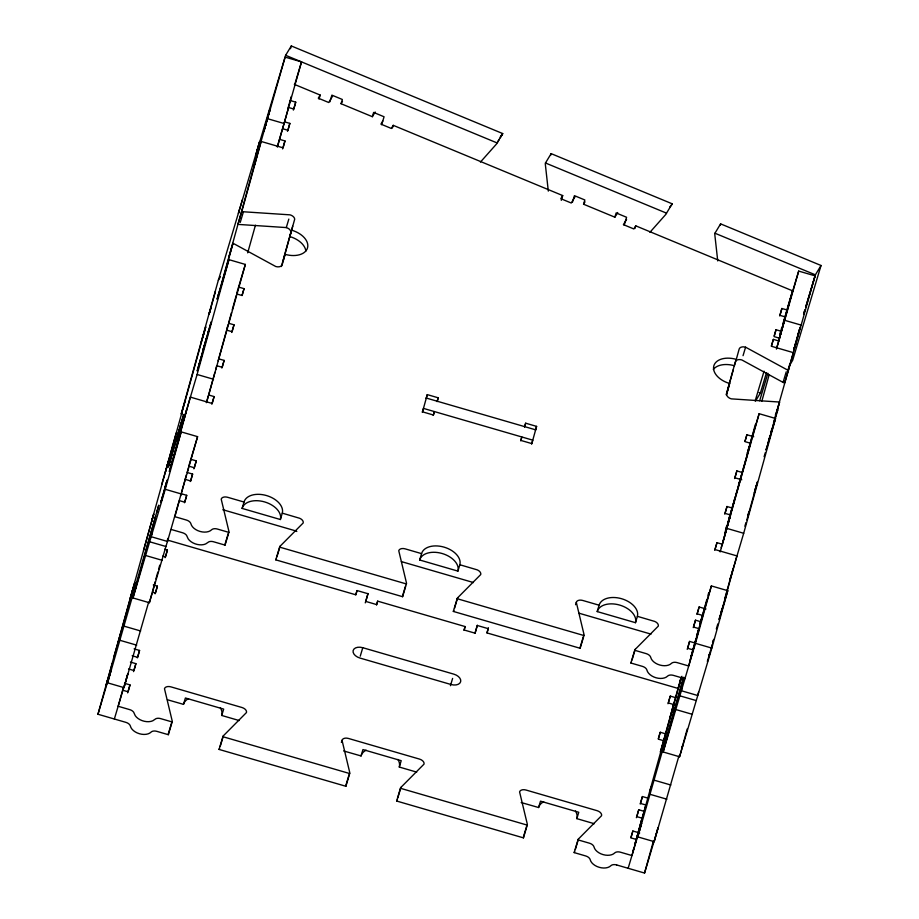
<?xml version="1.0" encoding="UTF-8"?>
<svg xmlns="http://www.w3.org/2000/svg" width="919" height="919" viewBox="0 0 919 919"><rect width="100%" height="100%" fill="white"/><g stroke="black" fill="none" stroke-linecap="round" stroke-linejoin="round"><path stroke-width="1.38" d="M288.049 107.982L291.289 96.506M143.536 550.424L153.749 514.043L151.75 520.786M215.264 292.265L215.425 291.679L209.038 314.309L211.163 307.049M305.866 251.071A19.919 12.51 16.7 0 0 289.841 236.585L294.689 219.227A5.698 3.573 16.7 0 0 290.094 214.851L243.42 211.772A5.732 3.596 16.7 0 1 241.823 211.462L238.01 224.19A5.732 3.596 16.7 0 0 239.618 224.5L286.291 227.579A5.698 3.573 16.7 0 1 290.795 232.61L281.386 266.533M726.32 394.343L735.361 361.776A5.698 3.573 16.7 0 1 741.782 359.915L783.068 382.396A5.698 3.584 16.7 0 0 784.596 382.993L788.41 370.265A5.698 3.584 16.7 0 1 786.882 369.668L745.585 347.187A5.698 3.573 16.7 0 0 739.163 349.048L736.303 359.375A19.919 12.51 16.7 0 0 713.822 365.877A19.919 12.51 16.7 0 0 729.617 383.487L726.665 394.469A5.686 3.573 16.7 0 0 731.26 398.857L777.933 401.936A5.732 3.596 16.7 0 1 779.542 402.246L768.755 441.109M783.792 322.42L779.553 337.801L785.297 316.917L780.001 315.378L781.885 308.485L787.353 310.071L779.22 338.973M707.641 660.508L707.412 661.404L707.871 659.911M112.118 664.196L112.348 663.3L106.007 685.815L108.143 678.555L106.236 684.919M161.055 501.705L160.825 502.601L167.166 480.086L161.055 501.705L162.95 495.341M636.844 837.668L642.542 817.347L638.556 830.983M783.539 322.81L785.814 314.39M786.147 313.184L788.743 303.557M787.353 310.071L792.557 290.829L635.741 225.833L633.846 228.957L623.415 224.627L626.563 219.434M290.266 100.55L295.734 102.147L293.85 109.039L288.555 107.5L284.568 121.848L289.864 123.387L287.98 130.291L282.512 128.694L277.285 146.776M781.426 331.311L776.015 329.737L774.131 336.63L779.599 338.215L776.589 348.393M713.523 639.785L713.592 639.394M135.851 587.62L136.001 587.023L135.69 588.022M152.244 592.387L155.15 581.75M666.034 741.667L666.195 741.07L665.884 742.058M800.047 327.784L800.219 327.107L799.989 327.819M616.626 864.94A5.698 3.573 16.7 0 0 610.836 865.732A11.384 7.145 16.7 0 1 599.257 867.329A11.384 7.145 16.7 0 1 590.216 859.747A5.698 3.573 16.7 0 0 585.702 855.957L574.18 852.602L577.982 839.874A5.675 3.561 16.7 0 1 578.488 838.955L601.566 815.704A5.686 3.573 16.7 0 0 597.063 810.673L526.001 790.03A5.686 3.573 16.7 0 0 519.58 791.891L527.288 824.079A5.698 3.573 16.7 0 1 527.242 825.124L523.439 837.864L396.629 801.023L400.443 788.284A5.698 3.573 16.7 0 1 400.937 787.365L424.015 764.126A5.686 3.573 16.7 0 0 419.512 759.094L348.45 738.451A5.686 3.573 16.7 0 0 342.029 740.3L349.737 772.488A5.698 3.573 16.7 0 1 349.691 773.545L345.889 786.273L219.078 749.433L222.892 736.705A5.698 3.573 16.7 0 1 223.386 735.786L246.476 712.535A5.686 3.573 16.7 0 0 241.961 707.504L170.9 686.861A5.686 3.573 16.7 0 0 164.478 688.722L172.186 720.91A5.686 3.573 16.7 0 1 172.14 721.955L168.338 734.695L156.804 731.34A5.698 3.573 16.7 0 0 151.015 732.144A11.384 7.145 16.7 0 1 139.435 733.741A11.384 7.145 16.7 0 1 130.406 726.159A5.698 3.573 16.7 0 0 125.892 722.357L97.965 714.247L176.23 433.021A5.698 3.573 16.7 0 1 177.011 433.286M182.49 414.032A5.709 3.584 16.7 0 1 181.284 413.78L217.814 282.076L242.455 199.607M117.689 644.104L133.611 586.701M165.454 471.884L204.512 331.047M148.694 602.002L123.985 687.607L107.58 682.84L111.406 669.066L97.965 714.247M239.399 209.923L238.446 213.357L259.675 141.411L255.804 155.357L259.296 143.421M107.58 682.84L158.769 505.128L156.862 512.021M173.094 449.908L168.315 467.128L171.819 455.204M174.679 444.865L175.632 441.419M177.321 436.801L176.356 440.247L183.674 414.538L172.129 453.389M180.181 426.473L181.135 423.027M152.037 533.25L151.084 536.696L167.476 541.452L168.441 538.006L149.372 602.726L132.979 597.959L155.587 516.26M132.979 597.959L165.259 489.299L181.181 431.884L197.585 436.651L167.476 541.452M219.009 292.391L217.091 299.284L228.946 259.663L245.339 264.431L206.557 402.465M268.176 115.426L270.083 109.051L263.856 131.095L270.243 108.453L264.19 129.774L266.096 123.399M170.601 467.254L186.523 409.851M198.458 366.796L206.419 338.089M207.694 333.85L208.647 330.403M218.366 295.033L257.389 154.208M174.415 454.526L190.336 397.111L212.197 403.464L214.104 396.583L208.636 394.998L214.92 372.367M222.168 282.305L232.955 243.443A5.698 3.584 16.7 0 1 234.471 244.04L275.769 266.521A5.686 3.573 16.7 0 0 282.19 264.661L285.051 254.322A19.919 12.51 16.7 0 0 307.532 247.831A19.919 12.51 16.7 0 0 291.748 230.221M241.823 211.462L261.203 141.48L283.063 147.833L284.97 140.94L279.514 139.355M184.616 416.744L183.34 420.982L197.103 374.481L228.946 259.663M255.516 161.089L254.241 165.34L285.12 57.116L301.512 61.883L277.458 146.822M125.26 682.323L114.358 719.014M123.985 687.607L127.798 673.834L125.627 681.105M149.372 602.726L151.888 593.674M155.908 578.993L157.827 572.089M158.596 569.332L159.745 565.185M247.693 252.851L255.436 225.235M181.571 492.412L184.822 480.671M188.544 467.438L187.143 472.492L192.611 474.078L190.704 480.97L185.178 479.362M215.655 369.702L216.758 365.716L222.226 367.301L224.133 360.409L218.665 358.824M218.09 360.903L227.211 328.049M231.496 312.586L228.544 323.235L234.012 324.821L232.093 331.713L226.625 330.116M232.231 309.921L236.286 295.286M124.536 683.311L130.004 684.908L128.097 691.789L122.629 690.203L118.172 706.274L129.694 709.629A5.698 3.573 16.7 0 1 133.703 712.294L135.254 715.683A11.384 7.145 16.7 0 0 152.784 720.783L155.851 718.727A5.698 3.573 16.7 0 1 160.618 718.612L172.14 721.955M130.429 662.071L135.897 663.667L133.979 670.548L128.522 668.963M134.094 648.871L139.562 650.457L137.643 657.349L132.175 655.764M153.289 584.966L157.39 586.161L155.472 593.054L152.749 592.261M164.685 549.206L167.419 549.999L165.512 556.88L162.778 556.087M180.572 495.835L181.204 493.721L186.718 495.318L184.811 502.211L179.343 500.625L174.886 516.696L186.419 520.051A5.698 3.573 16.7 0 1 190.934 523.841A11.384 7.145 16.7 0 0 199.963 531.423A11.384 7.145 16.7 0 0 211.542 529.826A5.698 3.573 16.7 0 1 217.332 529.034L228.865 532.377L225.052 545.116L213.53 541.762A5.698 3.573 16.7 0 0 208.762 541.877L205.695 543.933A11.384 7.145 16.7 0 1 188.154 538.833L186.603 535.444A5.698 3.573 16.7 0 0 182.605 532.779L171.083 529.424M190.807 459.293L196.275 460.878L194.368 467.771L188.9 466.174M238.572 287.061L244.04 288.658L242.122 295.539L236.665 293.954M284.27 256.677L292.702 226.246M167.247 540.016L355.802 594.8L356.882 590.928M367.991 593.479L365.785 601.428L376.71 604.599L377.663 601.152L465.117 626.563L464.164 630.009L475.1 633.18L477.306 625.23M437.249 401.235L438.202 397.801L427.278 394.619L422.499 411.838L433.435 415.02L434.388 411.574L433.24 415.388M524.703 426.646L525.657 423.199L536.593 426.382L531.814 443.601L520.889 440.431L521.843 436.984L520.694 440.798M681.932 676.315L678.291 688.492L486.99 632.915L488.414 627.746M726.309 394.917L733.282 369.76M639.693 832.982L632.869 831.006L630.951 837.887L636.419 839.484L631.962 855.555L620.44 852.2A5.698 3.573 16.7 0 0 614.639 853.004A11.384 7.145 16.7 0 1 603.059 854.601A11.384 7.145 16.7 0 1 594.03 847.019A5.698 3.573 16.7 0 0 589.516 843.217L577.982 839.874M647.884 798.14L642.415 796.555L640.509 803.447L645.977 805.033L644.219 811.351L638.751 809.765L636.844 816.646L642.312 818.243M681.094 677.383L660.382 752.087L665.712 733.844L660.244 732.259L658.337 739.152L665.172 741.139M672.317 709.146L675.741 697.682L670.273 696.097L668.366 702.978L673.834 704.574L665.712 733.844M692.811 650.549L695.097 643.024L689.583 641.416L687.676 648.309L693.133 649.894L688.676 665.976L677.154 662.622A5.698 3.573 16.7 0 0 671.364 663.426A11.384 7.145 16.7 0 1 659.785 665.023A11.384 7.145 16.7 0 1 650.744 657.43A5.698 3.573 16.7 0 0 646.229 653.639L634.707 650.284L630.894 663.024L642.427 666.367A5.698 3.573 16.7 0 1 646.942 670.169A11.384 7.145 16.7 0 0 655.971 677.751A11.384 7.145 16.7 0 0 667.55 676.154A5.698 3.573 16.7 0 1 673.34 675.35L684.873 678.704M705.964 608.964L699.129 606.977L697.222 613.869L702.69 615.454L700.944 621.772L695.476 620.176L693.558 627.068L699.083 628.676L695.097 643.024M732.466 508.104L726.998 506.507L725.091 513.399L730.548 514.985L722.437 544.266L716.969 542.681L715.051 549.573L736.923 555.915L721.001 613.329M753.729 436.732L746.894 434.756L744.987 441.637L750.455 443.234L738.52 485.243L742.334 472.504L736.866 470.919L734.959 477.811L741.794 479.798M778.818 340.972L773.35 339.375L771.432 346.268L793.304 352.62L788.41 370.265M634.937 844.033L665.069 736.498M675.741 697.682L681.427 677.177M678.888 756.05L654.167 841.643L637.775 836.887L641.6 823.102L628.148 868.283M637.775 836.887L683.208 678.394M701.438 618.648L699.91 624.162L711.375 585.931L727.768 590.687L711.846 648.102L679.566 756.762L663.173 751.995L683.862 677.2M663.173 751.995L695.453 643.334L711.375 585.931M682.231 687.286L681.278 690.732L697.67 695.499L698.624 692.053M698.532 629.446L697.13 634.501L702.69 615.454M702.702 614.409L706.86 599.406M707.998 595.317L708.756 592.594M721.208 547.69L721.943 545.024M723.046 541.027L730.168 516.26M728.916 519.568L727.389 525.082L741.38 475.95M730.559 513.939L735.349 496.375M749.192 446.427L747.285 453.32L759.14 413.699L775.533 418.467L743.689 533.284L730.318 578.407M750.467 442.188L755.384 424.463M761.851 401.143L769.088 375.032M780.254 334.757L781.368 330.737M693.202 649.388L699.083 628.676M729.284 518.89L729.927 516.593M737.888 487.886L738.842 484.439M742.334 472.504L750.455 443.234M720.151 551.905L759.14 413.699M776.429 349.105L798.691 271.094L815.084 275.849L775.199 416.893M616.626 864.94L644.552 873.05L653.501 840.759M654.73 838.944L655.454 836.359M654.167 841.643L657.993 827.87L655.81 835.141M682.277 746.825L687.251 728.882M679.566 756.762L682.587 745.826L682.38 746.469M789.547 364.797L787.64 371.678L788.594 368.496M797.692 335.768L794.073 348.818L795.969 342.454M709.089 655.281L710.536 650.549M710.904 649.205L712.03 645.172M719.106 619.176L720.232 615.087M720.978 612.387L722.127 608.263M724.769 598.729L733.109 568.654M747.698 516.03L748.847 511.929M766.067 449.816L767.181 445.795M768.755 440.132L769.892 436.043M770.639 433.32L771.776 429.219M773.499 423.016L774.614 418.995M747.905 516.306L757.394 482.084M798.14 334.148L798.68 332.253L798.06 334.47M795.946 342.569L795.394 344.533M638.326 832.591L634.891 844.274M709.215 655.316L709.537 654.144L708.905 656.258M781.747 329.393L782.46 326.888M711.616 646.149L711.949 644.977M696.005 638.636L691.008 656.637L691.479 655.144M795.28 344.924L794.487 347.658M691.881 653.788L692.363 652.134M799.116 330.771L799.519 329.416L793.821 349.829L794.28 348.335M123.272 687.734L122.572 690.077M696.487 636.982L696.889 635.626M653.064 843.125L653.455 841.77M712.891 641.738L713.282 640.382M782.908 325.349L783.608 323.028M257.263 150.084L285.625 55.301L291.3 45.95L502.716 133.565A5.698 4.377 30.7 0 1 502.13 134.691L500.246 137.804M209.383 312.988L211.29 306.624M200.698 343.786L205.776 326.808L202.605 337.939M290.473 48.696L291.3 45.95M181.284 413.78L185.098 401.04A5.709 3.584 16.7 0 0 185.5 401.143M229.141 256.171L232.955 243.443M161.641 484.612L168.637 460.752L167.361 464.991M240.25 222.387L243.42 211.772M151.612 521.303L153.519 514.939M204.512 344.981L203.248 349.22L211.186 321.914L198.78 365.992M169.268 463.716L179.848 428.346M200.376 359.903L197.194 371.035L202.272 354.056M129.809 599.429L134.886 582.451L131.704 593.582M119.608 637.212L120.871 632.973L113.887 656.844M172.508 460.373L169.337 471.504L181.181 431.884M165.029 487.346L166.936 480.982M294.551 85.168L301.512 61.883M282.673 128.223L284.258 122.916M236.757 293.115L245.339 264.431M226.637 329.599L228.165 324.51M293.356 110.096L295.734 102.147M206.35 402.637L208.636 394.998M287.486 131.348L289.864 123.387M282.592 148.901L284.97 140.94M189.004 465.336L197.585 436.651M185.167 479.121L186.511 474.618M242.134 295.022L244.04 288.658M231.726 332.46L234.012 324.821M165.133 557.638L167.419 549.999M221.847 368.048L224.133 360.409M155.104 593.8L157.39 586.161M211.818 404.222L214.104 396.583M137.333 657.889L139.562 650.457M193.898 468.839L196.275 460.878M133.519 671.617L135.897 663.667M190.394 481.51L192.611 474.078M127.626 692.857L130.004 684.908M184.501 502.75L186.718 495.318M318.996 99.045L320.191 95.071L294.344 84.353M286.291 227.579L288.83 219.09M329.91 101.779L331.885 95.139L342.327 99.47L341.052 103.709L372.356 116.69L375.193 112.015M283.155 260.697L285.051 254.322M171.554 723.035L168.384 733.638A5.686 3.573 16.7 0 1 168.338 734.695M228.268 533.445L225.098 544.059A5.675 3.561 16.7 0 1 225.052 545.116M167.419 699.75L183.49 704.356L185.397 697.992L223.662 709.112L221.755 715.476L238.147 720.243A5.686 3.573 16.7 0 1 239.124 720.588M282.282 513.158L280.375 519.522L242.111 508.414L244.017 502.038A19.919 12.51 16.7 0 1 266.499 495.548A19.919 12.51 16.7 0 1 282.282 513.158L299.651 518.27A5.698 3.573 16.7 0 1 303.19 522.957L280.111 546.196A5.698 3.573 16.7 0 0 279.606 547.115L275.792 559.855L402.602 596.695L406.416 583.967A5.698 3.573 16.7 0 0 406.462 582.91L398.754 550.722A5.686 3.573 16.7 0 1 405.176 548.861L421.568 553.629A19.919 12.51 16.7 0 1 444.038 547.127A19.919 12.51 16.7 0 1 459.833 564.748L477.202 569.849A5.698 3.573 16.7 0 1 480.74 574.536L457.651 597.787A5.698 3.573 16.7 0 0 457.157 598.706L453.343 611.434L580.153 648.286L583.967 635.546A5.698 3.573 16.7 0 0 584.013 634.501L576.305 602.301A5.686 3.573 16.7 0 1 582.726 600.452L599.119 605.207A19.919 12.51 16.7 0 1 621.589 598.717A19.919 12.51 16.7 0 1 637.384 616.327L654.753 621.439A5.698 3.573 16.7 0 1 658.291 626.126L635.201 649.365A5.686 3.573 16.7 0 0 634.707 650.284M372.356 116.69L373.631 112.44L384.062 116.77L381.684 124.72M392.424 127.982L393.229 125.329L562.704 195.575L561.279 200.342M220.215 746.389L223.386 735.786M276.929 556.811L280.111 546.196M355.802 594.8L357.077 590.561L368.002 593.731L365.268 602.875M426.129 398.444L427.278 394.619M422.281 412.309L423.452 408.392L532.767 440.155L531.596 444.072M360.248 656.189L362.787 647.7L453.894 674.167A8.535 5.365 16.7 0 1 460.649 681.714A8.535 5.365 16.7 0 1 451.022 684.506L359.926 658.038A8.535 5.365 16.7 0 1 353.16 650.48A8.535 5.365 16.7 0 1 362.787 647.7M437.065 401.614L438.202 397.801M376.526 604.978L377.663 601.152M341.397 742.426L342.029 740.3M349.105 774.614L345.935 785.228A5.698 3.573 16.7 0 1 345.889 786.273M405.428 586.356L402.648 595.638A5.698 3.573 16.7 0 1 402.602 596.695M343.637 750.949L361.041 755.946L362.948 749.571L401.212 760.691L399.305 767.055L415.698 771.822A5.686 3.573 16.7 0 1 416.675 772.167M459.833 564.748L457.926 571.113L419.661 559.993L421.568 553.629M572.422 202.283L574.409 195.655L584.84 199.974L583.565 204.213L614.868 217.194L617.706 212.519M397.766 797.979L400.937 787.365M454.48 608.401L457.651 597.787M524.519 427.025L525.657 423.199M463.98 630.388L465.117 626.563M450.436 685.689L452.619 678.406M535.455 430.195L536.593 426.382M474.974 633.329L477.317 625.494L488.253 628.665L486.99 632.915M614.868 217.194L616.144 212.944L626.574 217.275L624.196 225.224M634.949 228.486L635.741 225.833M575.57 604.725L576.305 602.301M526.656 826.204L523.485 836.807A5.698 3.573 16.7 0 1 523.439 837.864M580.199 647.229L583.37 636.614M521.188 802.528L538.591 807.525L540.498 801.161L578.752 812.281L576.856 818.645L593.249 823.413A5.686 3.573 16.7 0 1 594.225 823.757M637.384 616.327L635.477 622.691L597.212 611.583L599.119 605.207M575.317 849.558L578.488 838.955M632.031 659.98L635.201 649.365M736.303 359.375L734.396 365.739A19.919 12.51 16.7 0 0 713.328 369.449M727.71 389.851L729.617 383.487M743.046 355.676L745.585 347.187M779.657 315.918L781.885 308.485M774.189 335.837L776.015 329.737M771.363 346.015L773.35 339.375M755.131 401.006L764.057 371.184M744.987 441.12L746.894 434.756M734.58 478.558L736.866 470.919M755.671 400.81L760.404 393.022L766.48 372.677M667.987 703.736L670.273 696.097M724.712 514.146L726.998 506.507M658.337 738.623L660.244 732.259M714.683 550.32L716.969 542.681M759.657 400.764L767.893 373.252M789.065 302.5L792.557 290.829M779.829 334.102L781.885 327.256M782.701 324.51L798.691 271.094M640.198 803.987L642.415 796.555M696.912 614.397L699.129 606.977M636.373 817.715L638.751 809.765M693.248 627.608L695.476 620.176M630.882 837.634L632.869 831.006M687.205 649.377L689.583 641.416M749.513 445.37L750.145 443.245M679.899 681.714L681.036 677.889M733.753 502.199L734.706 499.017M735.705 495.157L737.52 489.103M725.562 529.735L726.78 525.668M729.204 517.558L734.063 501.314M724.723 533.296L726.745 526.53M727.561 523.83L730.8 512.997M670.02 717.302L673.834 704.574M673.076 712.742L674.351 708.503M649.79 791.259L651.066 787.009M701.748 617.591L702.38 615.466M640.417 824.079L645.977 805.033M633.007 850.891L633.8 848.237M689.962 660.508L693.133 649.894M783.068 382.396L786.25 371.793M803.62 314.103L804.837 310.048M717.739 260.939L714.798 234.529A5.698 4.365 31.6 0 1 714.948 233.219L720.611 223.868L821.035 265.488L815.371 274.838L805.641 307.337L815.084 275.849M803.608 314.206L804.837 310.105M799.013 331.288L799.645 329.163M779.542 402.246L775.728 414.974A5.732 3.596 16.7 0 0 775.337 414.871M767.802 443.395L769.008 439.362M770.616 433.986L771.822 429.954M772.224 428.61L777.853 409.794L776.44 412.126M821.035 265.488L792.672 360.271L789.835 364.946M764.091 456.72L765.32 452.619M766.09 450.023L775.533 418.467M755.234 489.207L757.417 481.924M754.154 493.078L756.44 485.439M744.872 526.208L745.964 522.566M746.814 519.947L748.859 512.859M730.249 578.729L730.881 576.604M716.326 628.952L717.819 623.944M719.095 619.693L727.768 590.687M712.57 642.967L713.201 640.853M652.823 843.722L653.455 841.597M707.952 659.44L708.583 657.326M644.552 873.05L654.5 839.805M320.191 95.071L318.296 98.184L328.726 102.503L332.506 96.277M218.32 280.249L220.445 276.745M341.052 103.709L342.477 101.377M382.786 121.009L380.903 124.122L391.333 128.453L393.229 125.329M480.442 162.077L496.467 144.042A5.698 4.377 30.7 0 0 497.053 142.916L502.716 133.565M497.409 142.479L499.293 139.366M548.31 191.118L545.335 164.294A5.686 4.377 30.3 0 1 545.472 162.985L551.147 153.634L672.18 203.8A5.686 4.377 31.3 0 1 671.605 204.926L669.825 206.924M562.704 195.575L560.808 198.688L571.25 203.007L575.03 196.781M583.565 204.213L584.989 201.881M649.917 232.312L665.93 214.276A5.686 4.365 31.4 0 0 666.516 213.151L672.18 203.8M500.35 136.701L502.13 134.691M268.003 118.838L284.396 123.594M785.01 320.421L801.402 325.177M426.324 398.065L535.639 429.828M197.103 374.481L213.507 379.248M727.297 528.517L743.689 533.284M244.017 502.038L227.625 497.282A5.686 3.573 16.7 0 0 221.203 499.132L228.911 531.331A5.675 3.561 16.7 0 1 228.865 532.377M165.259 489.299L181.663 494.066M695.453 643.334L711.846 648.102M401.362 561.601L472.423 582.244A5.686 3.573 16.7 0 1 473.4 582.589M578.913 613.18L649.963 633.823A5.686 3.573 16.7 0 1 650.951 634.167M279.606 547.115L406.416 583.967M457.157 598.706L583.967 635.546M149.498 541.739L165.902 546.495M679.692 695.775L696.085 700.542M145.673 555.513L162.077 560.28M675.867 709.548L692.271 714.316M124.26 626.218L140.653 630.985M654.454 780.265L670.847 785.021M120.286 640.405L136.678 645.161M650.468 794.441L666.872 799.208M222.892 736.705L349.691 773.545M400.443 788.284L527.242 825.124M285.625 55.301L497.041 142.916M545.472 162.985L666.516 213.151M714.948 233.219L815.371 274.838M759.094 392.482L760.404 393.022M550.975 154.943A5.686 4.377 30.3 0 1 551.136 153.634M720.485 225.178A5.698 4.365 31.6 0 1 720.622 223.868M219.078 749.433A5.698 3.573 16.7 0 1 219.584 748.514M396.629 801.023A5.698 3.573 16.7 0 1 397.134 800.104M574.18 852.602A5.675 3.561 16.7 0 1 574.674 851.683M538.591 807.525A19.919 12.51 16.7 0 1 543.669 801.77M575.489 811.006A19.919 12.51 16.7 0 1 576.856 818.645M183.49 704.356A19.919 12.51 16.7 0 1 188.579 698.601M220.388 707.837A19.919 12.51 16.7 0 1 221.755 715.476M361.041 755.946A19.919 12.51 16.7 0 1 366.118 750.18M397.938 759.427A19.919 12.51 16.7 0 1 399.305 767.055M172.427 445.749A5.698 3.573 16.7 0 1 173.197 446.014M630.894 663.024A5.686 3.573 16.7 0 1 631.399 662.105M580.234 647.493A5.698 3.573 16.7 0 1 580.153 648.286M453.343 611.434A5.698 3.573 16.7 0 1 453.848 610.515M275.792 559.855A5.698 3.573 16.7 0 1 276.297 558.936M242.111 508.414A19.919 12.51 16.7 0 1 264.592 501.912A19.919 12.51 16.7 0 1 280.375 519.522M222.8 509.781A5.686 3.573 16.7 0 1 223.811 510.011L294.873 530.654A5.686 3.573 16.7 0 1 296.814 531.481M597.212 611.583A19.919 12.51 16.7 0 1 619.693 605.081A19.919 12.51 16.7 0 1 635.477 622.691M419.661 559.993A19.919 12.51 16.7 0 1 442.142 553.502A19.919 12.51 16.7 0 1 457.926 571.113"/></g></svg>
